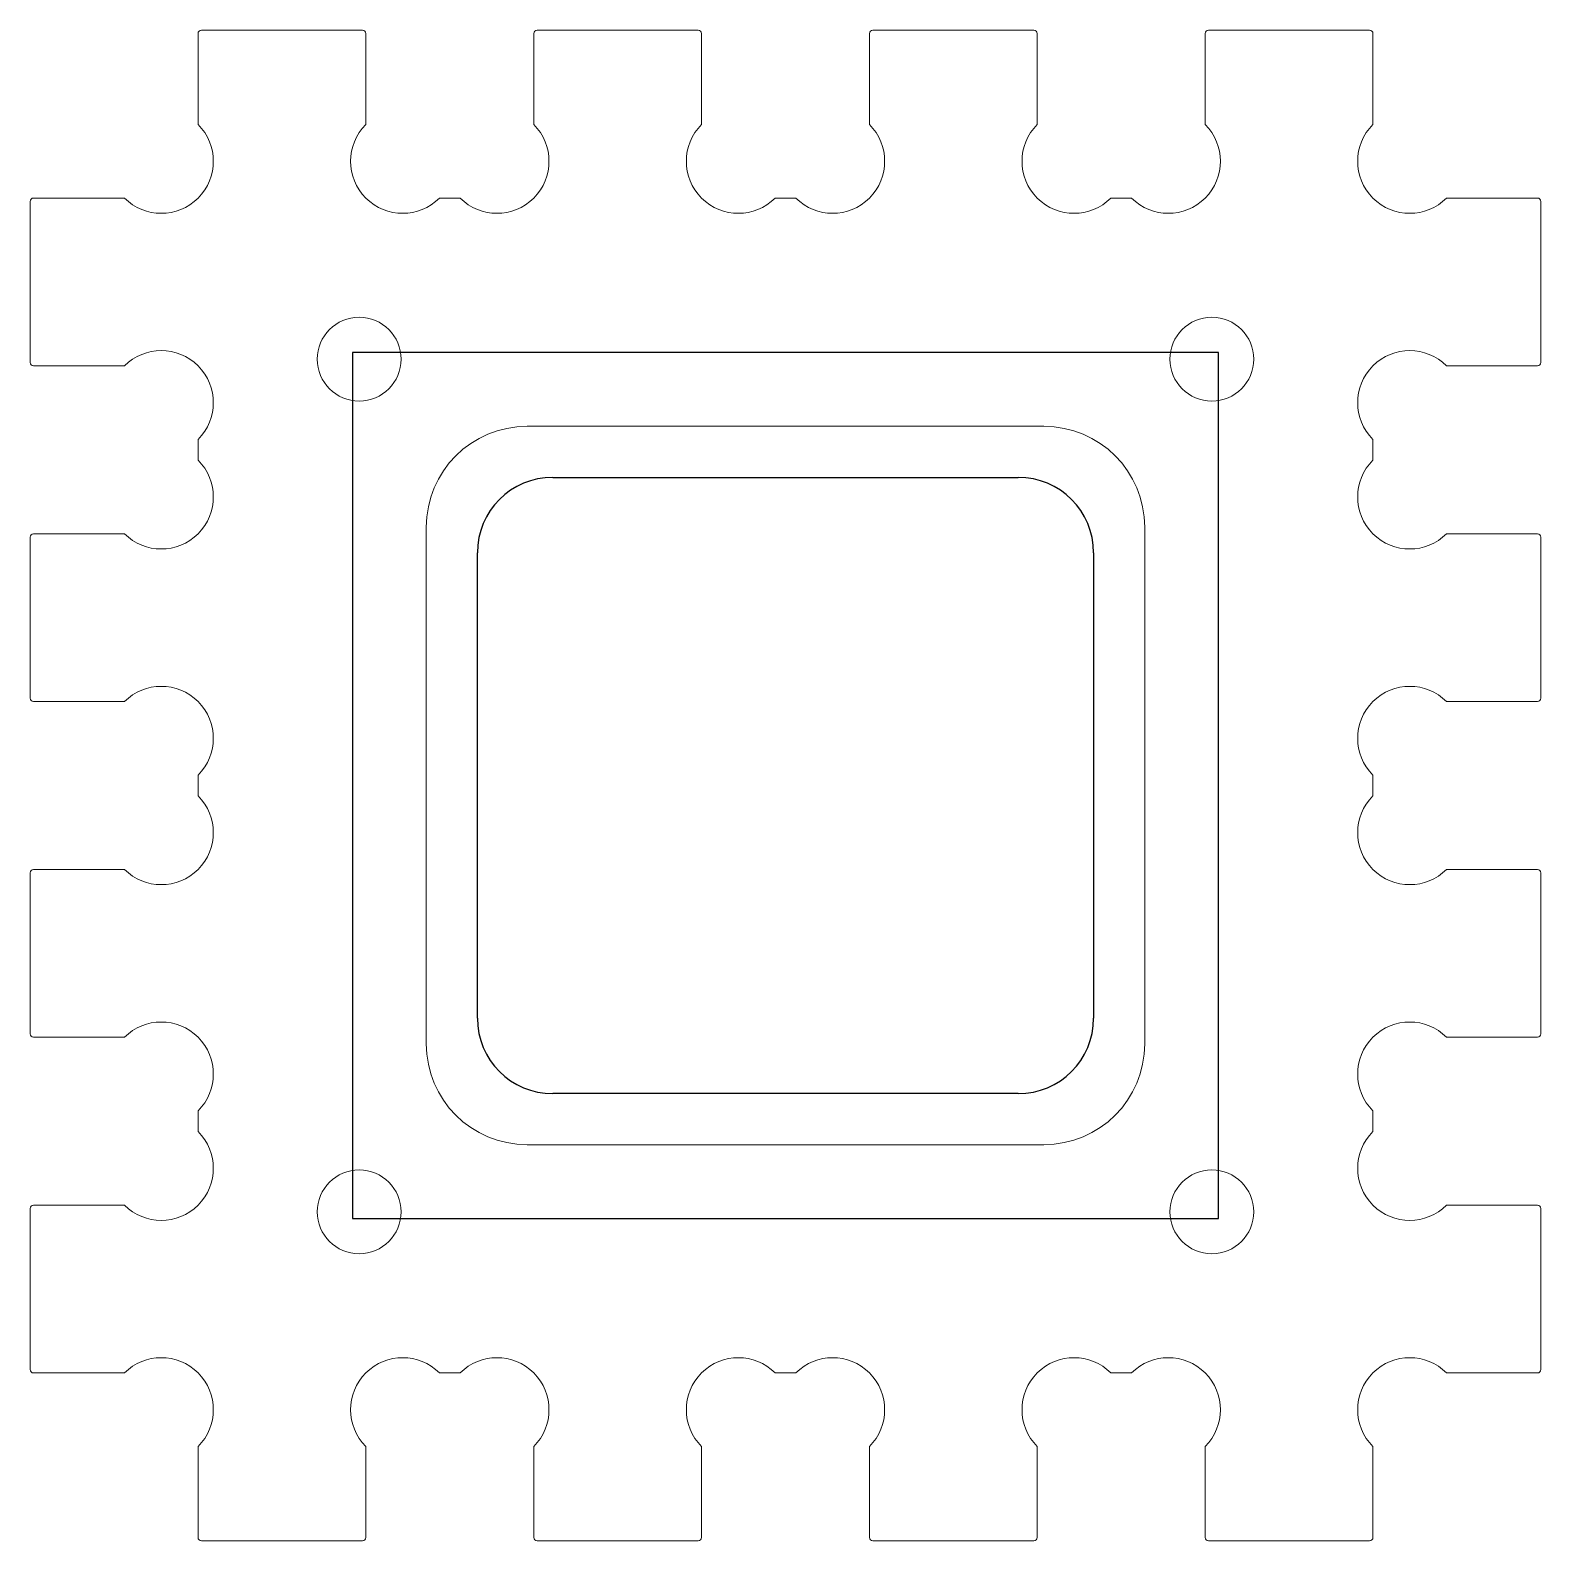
# Model space of a CAD drawing. Extents: x -22.5 to 22.5, y -22.5 to 22.5.
import ezdxf

# ---------------------------------------------------------------- set-up
doc = ezdxf.new("R2010")
doc.units = 0
doc.layers.get('0').update_dxf_attribs({"lineweight": 0})
doc.layers.add('grav1.5mm', color=4, linetype='Continuous')
doc.layers.add('holes', color=1, linetype='Continuous', lineweight=0)

msp = doc.modelspace()

# ---------------------------------------------------------------- linework, layer by layer
for p, q in [((-17.4, 22.5), (-12.6, 22.5)), ((-17.5, 19.692), (-17.5, 22.4)), ((-12.5, 22.4), (-12.5, 19.692)), ((-7.5, 19.692), (-7.5, 22.4)), ((-7.4, 22.5), (-2.6, 22.5)), ((-2.5, 22.4), (-2.5, 19.692)), ((2.5, 19.692), (2.5, 22.4)), ((2.6, 22.5), (7.4, 22.5)), ((7.5, 22.4), (7.5, 19.692)), ((12.5, 19.692), (12.5, 22.4)), ((12.6, 22.5), (17.4, 22.5)), ((17.5, 22.4), (17.5, 19.692)), ((-22.5, 12.6), (-22.5, 17.4)), ((-22.4, 17.5), (-19.692, 17.5)), ((-10.308, 17.5), (-9.692, 17.5)), ((-0.308, 17.5), (0.308, 17.5)), ((9.692, 17.5), (10.308, 17.5)), ((19.692, 17.5), (22.4, 17.5)), ((22.5, 17.4), (22.5, 12.6)), ((-19.692, 12.5), (-22.4, 12.5)), ((22.4, 12.5), (19.692, 12.5)), ((-17.5, 9.692), (-17.5, 10.308)), ((17.5, 10.308), (17.5, 9.692)), ((-22.5, 2.6), (-22.5, 7.4)), ((-22.4, 7.5), (-19.692, 7.5)), ((19.692, 7.5), (22.4, 7.5)), ((22.5, 7.4), (22.5, 2.6)), ((-19.692, 2.5), (-22.4, 2.5)), ((22.4, 2.5), (19.692, 2.5)), ((22.5, 2.6), (22.5, 2.6)), ((-17.5, -0.308), (-17.5, 0.308)), ((17.5, 0.308), (17.5, -0.308)), ((-22.5, -7.4), (-22.5, -2.6)), ((-22.4, -2.5), (-19.692, -2.5)), ((19.692, -2.5), (22.4, -2.5)), ((22.5, -2.6), (22.5, -7.4)), ((-19.692, -7.5), (-22.4, -7.5)), ((22.4, -7.5), (19.692, -7.5)), ((-17.5, -10.308), (-17.5, -9.692)), ((17.5, -9.692), (17.5, -10.308)), ((-22.5, -17.4), (-22.5, -12.6)), ((-22.4, -12.5), (-19.692, -12.5)), ((19.692, -12.5), (22.4, -12.5)), ((22.5, -12.6), (22.5, -17.4)), ((-19.692, -17.5), (-22.4, -17.5)), ((-9.692, -17.5), (-10.308, -17.5)), ((0.308, -17.5), (-0.308, -17.5)), ((10.308, -17.5), (9.692, -17.5)), ((22.4, -17.5), (19.692, -17.5)), ((-17.5, -22.4), (-17.5, -19.692)), ((-12.5, -19.692), (-12.5, -22.4)), ((-7.5, -22.4), (-7.5, -19.692)), ((-2.5, -19.692), (-2.5, -22.4)), ((2.5, -22.4), (2.5, -19.692)), ((7.5, -19.692), (7.5, -22.4)), ((12.5, -22.4), (12.5, -19.692)), ((17.5, -19.692), (17.5, -22.4)), ((-12.6, -22.5), (-17.4, -22.5)), ((-2.6, -22.5), (-7.4, -22.5)), ((7.4, -22.5), (2.6, -22.5)), ((17.4, -22.5), (12.6, -22.5))]:
    msp.add_line(p, q)
for centre, radius, start, end in [((-12.6, 22.4), 0.1, 0, 90), ((-17.4, 22.4), 0.1, 90, 180), ((-7.4, 22.4), 0.1, 90, 180), ((-2.6, 22.4), 0.1, 0, 90), ((2.6, 22.4), 0.1, 90, 180), ((7.4, 22.4), 0.1, 0, 90), ((12.6, 22.4), 0.1, 90, 180), ((17.4, 22.4), 0.1, 0, 90), ((-18.596, 18.596), 1.55, 315, 45), ((-11.404, 18.596), 1.55, 135, 225), ((-8.596, 18.596), 1.55, 315, 45), ((-1.404, 18.596), 1.55, 135, 225), ((1.404, 18.596), 1.55, 315, 45), ((8.596, 18.596), 1.55, 135, 225), ((11.404, 18.596), 1.55, 315, 45), ((18.596, 18.596), 1.55, 135, 225), ((-22.4, 17.4), 0.1, 90, 180), ((-18.596, 18.596), 1.55, 225, 315), ((-11.404, 18.596), 1.55, 225, 315), ((-8.596, 18.596), 1.55, 225, 315), ((-1.404, 18.596), 1.55, 225, 315), ((1.404, 18.596), 1.55, 225, 315), ((8.596, 18.596), 1.55, 225, 315), ((11.404, 18.596), 1.55, 225, 315), ((18.596, 18.596), 1.55, 225, 315), ((22.4, 17.4), 0.1, 0, 90), ((-22.4, 12.6), 0.1, 180, 270), ((-18.596, 11.404), 1.55, 45, 135), ((18.596, 11.404), 1.55, 45, 135), ((22.4, 12.6), 0.1, 270, 0), ((-18.596, 11.404), 1.55, 315, 45), ((18.596, 11.404), 1.55, 135, 225), ((-18.596, 8.596), 1.55, 315, 45), ((18.596, 8.596), 1.55, 135, 225), ((-22.4, 7.4), 0.1, 90, 180), ((-18.596, 8.596), 1.55, 225, 315), ((18.596, 8.596), 1.55, 225, 315), ((22.4, 7.4), 0.1, 0, 90), ((-18.596, 1.404), 1.55, 45, 135), ((18.596, 1.404), 1.55, 45, 135), ((-22.4, 2.6), 0.1, 180, 270), ((-18.596, 1.404), 1.55, 315, 45), ((18.596, 1.404), 1.55, 135, 225), ((22.4, 2.6), 0.1, 270, 0), ((-18.596, -1.404), 1.55, 315, 45), ((18.596, -1.404), 1.55, 135, 225), ((-22.4, -2.6), 0.1, 90, 180), ((-18.596, -1.404), 1.55, 225, 315), ((18.596, -1.404), 1.55, 225, 315), ((22.4, -2.6), 0.1, 0, 90), ((-18.596, -8.596), 1.55, 45, 135), ((18.596, -8.596), 1.55, 45, 135), ((-22.4, -7.4), 0.1, 180, 270), ((-18.596, -8.596), 1.55, 315, 45), ((18.596, -8.596), 1.55, 135, 225), ((22.4, -7.4), 0.1, 270, 0), ((-18.596, -11.404), 1.55, 315, 45), ((18.596, -11.404), 1.55, 135, 225), ((-22.4, -12.6), 0.1, 90, 180), ((-18.596, -11.404), 1.55, 225, 315), ((18.596, -11.404), 1.55, 225, 315), ((22.4, -12.6), 0.1, 0, 90), ((-18.596, -18.596), 1.55, 45, 135), ((-11.404, -18.596), 1.55, 45, 135), ((-8.596, -18.596), 1.55, 45, 135), ((-1.404, -18.596), 1.55, 45, 135), ((1.404, -18.596), 1.55, 45, 135), ((8.596, -18.596), 1.55, 45, 135), ((11.404, -18.596), 1.55, 45, 135), ((18.596, -18.596), 1.55, 45, 135), ((-22.4, -17.4), 0.1, 180, 270), ((-18.596, -18.596), 1.55, 315, 45), ((-11.404, -18.596), 1.55, 135, 225), ((-8.596, -18.596), 1.55, 315, 45), ((-1.404, -18.596), 1.55, 135, 225), ((1.404, -18.596), 1.55, 315, 45), ((8.596, -18.596), 1.55, 135, 225), ((11.404, -18.596), 1.55, 315, 45), ((18.596, -18.596), 1.55, 135, 225), ((22.4, -17.4), 0.1, 270, 0), ((-17.4, -22.4), 0.1, 180, 270), ((-12.6, -22.4), 0.1, 270, 0), ((-7.4, -22.4), 0.1, 180, 270), ((-2.6, -22.4), 0.1, 270, 0), ((2.6, -22.4), 0.1, 180, 270), ((7.4, -22.4), 0.1, 270, 0), ((12.6, -22.4), 0.1, 180, 270), ((17.4, -22.4), 0.1, 270, 0)]:
    msp.add_arc(centre, radius, start, end)
at = {"layer": 'grav1.5mm'}
for p, q in [((12.9, 12.9), (-12.9, 12.9)), ((-12.9, 12.9), (-12.9, -12.9)), ((12.9, -12.9), (12.9, 12.9)), ((-6.93, 9.18), (6.93, 9.18)), ((-9.18, -6.93), (-9.18, 6.93)), ((9.18, 6.93), (9.18, -6.93)), ((6.93, -9.18), (-6.93, -9.18)), ((-12.9, -12.9), (12.9, -12.9))]:
    msp.add_line(p, q, dxfattribs=at)
for centre, start, end in [((-6.93, 6.93), 90, 180), ((6.93, 6.93), 0, 90), ((-6.93, -6.93), 180, 270), ((6.93, -6.93), 270, 0)]:
    msp.add_arc(centre, 2.25, start, end, dxfattribs=at)
at = {"layer": 'holes'}
for p, q in [((-7.7, 10.7), (7.7, 10.7)), ((-10.7, -7.7), (-10.7, 7.7)), ((10.7, 7.7), (10.7, -7.7)), ((7.7, -10.7), (-7.7, -10.7)), ((-7.7, -10.7), (-7.7, -10.7))]:
    msp.add_line(p, q, dxfattribs=at)
for centre in [(-12.7, 12.7), (12.7, 12.7), (-12.7, -12.7), (12.7, -12.7)]:
    msp.add_circle(centre, 1.25, dxfattribs=at)
for centre, start, end in [((-7.7, 7.7), 90, 180), ((7.7, 7.7), 0, 90), ((-7.7, -7.7), 180, 270), ((7.7, -7.7), 270, 0)]:
    msp.add_arc(centre, 3, start, end, dxfattribs=at)

doc.saveas('drawing.dxf')
